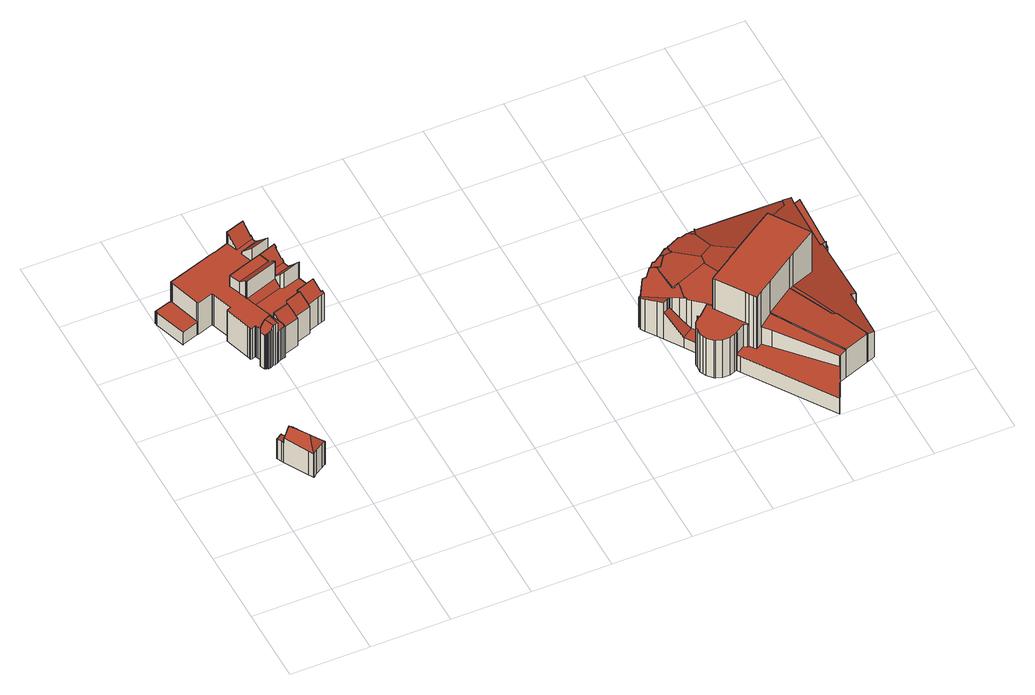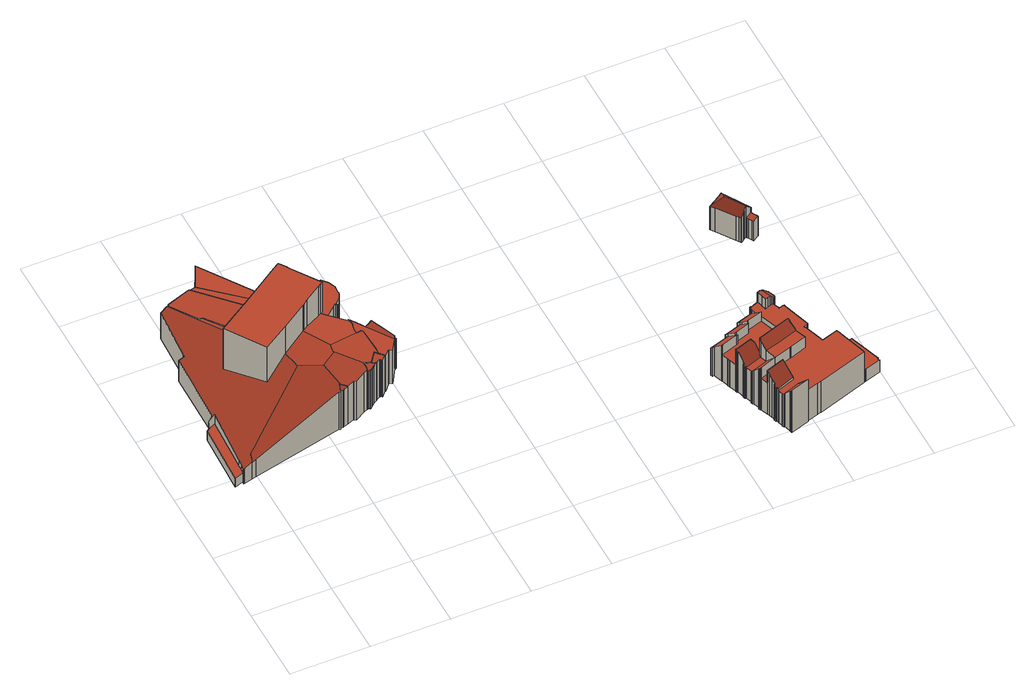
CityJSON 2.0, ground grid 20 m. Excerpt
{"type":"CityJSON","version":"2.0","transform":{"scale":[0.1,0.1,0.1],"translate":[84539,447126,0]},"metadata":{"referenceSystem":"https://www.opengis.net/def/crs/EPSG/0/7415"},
"CityObjects":{
"building1":{"type":"Building","attributes":{"dak_type":"slanted","data_area":34.37,"data_coverage":0.88,"geconstateerd":false,"gid":11568503,"h_dak_50p":9.6,"h_dak_70p":9.89,"h_dak_max":10.86,"h_dak_min":6.91,"h_maaiveld":0.824,"kas_warenhuis":false,"lod11_replace":false,"ondergronds_type":"above ground","oorspronkelijkbouwjaar":1901,"pw_actueel":"yes","pw_bron":"ahn3","reconstructie_methode":"tudelft3d-geoflow","reconstruction_skipped":false,"rmse_lod12":1.04,"rmse_lod13":1.12,"rmse_lod22":0.162,"rn":1,"status":"Pand in gebruik","t_run":94.65,"val3dity_codes_lod12":"[]","val3dity_codes_lod13":"[]","val3dity_codes_lod22":"[]"},"children":["building1-1"]},
"building1-1":{"type":"BuildingPart","parents":["building1"],"geometry":[{"type":"Solid","lod":"2.2","boundaries":[[[[0,1,2,3,4,5,6,7,8,9,10,11,12,13,14,15,16,17,18,19,20,21,22,23,24,25,26,27]],[[28,12,11,29]],[[30,13,12,28]],[[31,23,22,32]],[[33,21,20,34]],[[32,22,21,33]],[[35,19,18,36]],[[37,14,38]],[[39,25,24,40]],[[41,26,25,39]],[[42,16,15,43]],[[44,41,45,46]],[[43,15,14,37]],[[47,7,6,48]],[[49,8,7,47]],[[50,9,8,49]],[[51,10,9,50]],[[29,11,10,51]],[[52,5,4,53]],[[48,6,5,52]],[[46,45,54,55]],[[56,57,17,16,42]],[[36,18,17,57]],[[55,54,57,56]],[[58,27,26,41,44]],[[59,1,0,60]],[[34,20,19,35]],[[40,24,23,31]],[[60,0,27,58]],[[61,2,1,59]],[[53,4,3,62]],[[62,3,2,61]],[[38,14,13,30]],[[48,52,53,62,61,59,60,58,63,64,65,66,67,51,50,49,47]],[[64,68,69,70,30,28,29,51,67,66,65]],[[57,54,45,41,39,40,31,32,33,34,35,36]],[[30,70,69,68,64,63,58,44,46,55,56,42,43,37,38]]]],"semantics":{"surfaces":[{"type":"GroundSurface"},{"type":"WallSurface","on_footprint_edge":true},{"type":"WallSurface","on_footprint_edge":false},{"type":"RoofSurface"}],"values":[[0,1,1,1,1,1,1,1,1,1,1,2,1,1,1,1,1,1,1,1,2,1,1,2,1,1,1,1,1,1,1,1,1,3,3,3,3]]}}]},
"building2":{"type":"Building","attributes":{"dak_type":"slanted","data_area":551.01,"data_coverage":0.943,"geconstateerd":false,"gid":11568604,"h_dak_50p":10.52,"h_dak_70p":10.64,"h_dak_max":15.99,"h_dak_min":4.34,"h_maaiveld":0.61,"kas_warenhuis":false,"lod11_replace":false,"ondergronds_type":"above ground","oorspronkelijkbouwjaar":1972,"pw_actueel":"yes","pw_bron":"ahn3","reconstructie_methode":"tudelft3d-geoflow","reconstruction_skipped":false,"rmse_lod12":2.17,"rmse_lod13":1.89,"rmse_lod22":0.275,"rn":1,"status":"Pand in gebruik","t_run":979.09,"val3dity_codes_lod12":"[]","val3dity_codes_lod13":"[]","val3dity_codes_lod22":"[]"},"children":["building2-1"]},
"building2-1":{"type":"BuildingPart","parents":["building2"],"geometry":[{"type":"Solid","lod":"2.2","boundaries":[[[[71,72,73,74,75,76,77,78,79,80,81,82,83,84,85,86,87,88,89,90,91,92,93,94,95,96,97,98,99,100,101,102,103,104,105,106,107,108,109,110,111,112,113,114,115,116,117,118,119,120,121,122,123,124,125,126,127,128,129,130,131,132,133,134,135,136,137,138,139,140,141,142,143,144,145,146,147,148,149,150,151,152,153,154,155,156,157,158,159,160,161,162,163,164,165,166,167,168,169,170,171,172,173,174,175,176,177,178,179,180,181,182,183,184,185,186,187,188,189,190,191,192]],[[193,92,91,194]],[[195,86,85,196]],[[197,175,174,198]],[[199,191,190,200]],[[201,188,187,202]],[[203,186,185,204]],[[205,189,188,201]],[[202,187,186,203]],[[206,102,101,207]],[[208,178,177,209]],[[209,177,176,210]],[[211,179,178,208]],[[212,180,179,211]],[[213,200,190,189,205]],[[214,215,200,213]],[[216,163,162,217]],[[218,165,164,219]],[[217,162,161,220,221]],[[222,152,151,223]],[[224,153,152,222]],[[225,146,145,226]],[[227,154,153,224]],[[228,229,230,231]],[[231,230,122,121,232]],[[233,148,147,234]],[[234,147,146,225]],[[235,150,149,236,237]],[[223,151,150,235]],[[237,236,238,239]],[[240,136,135,241]],[[241,135,134,242]],[[236,149,148,233]],[[243,244,245,246]],[[226,145,144,247]],[[248,249,247,250]],[[251,143,142,252]],[[253,137,136,240]],[[254,141,140,255]],[[255,140,139,256]],[[257,258,249,248]],[[246,245,259,260]],[[252,142,141,254]],[[261,132,131,262]],[[262,131,263]],[[264,130,129,265]],[[242,134,133,266]],[[265,129,128,267]],[[267,128,127,268]],[[263,131,130,264]],[[269,270,271,272]],[[273,124,123,274]],[[274,123,122,230]],[[275,119,118,276]],[[277,120,119,275]],[[278,80,79,279]],[[276,118,117,280]],[[281,116,115,282,283]],[[284,110,109,285]],[[286,112,111,287]],[[287,111,110,284]],[[288,289,290,291]],[[210,176,175,197]],[[232,121,120,277]],[[266,133,132,261]],[[260,259,292,293]],[[280,117,116,281]],[[294,295,296,297]],[[298,114,113,299]],[[300,87,86,195]],[[301,155,154,227]],[[302,303,304,305]],[[306,307,308,309]],[[310,138,137,253]],[[309,308,244,243]],[[311,302,307,306]],[[256,139,138,310]],[[312,313,314,315]],[[316,317,313,312]],[[198,174,173,318]],[[250,247,144,143,251]],[[319,320,321,322]],[[293,292,323]],[[268,127,126,324]],[[324,126,125,270,269]],[[299,113,112,286]],[[325,326,327]],[[270,125,124,273]],[[328,71,192,329]],[[330,331,332]],[[239,238,333,334]],[[335,336,337,338]],[[339,156,155,301]],[[340,93,92,193]],[[341,98,97,342]],[[343,90,89,344]],[[291,290,88,87,300]],[[344,89,88,290]],[[345,346,326,325]],[[347,348,215,214]],[[349,350,351,352]],[[353,354,314]],[[355,104,103,346,345]],[[346,103,102,206]],[[356,357,348,347]],[[318,173,172,358]],[[359,360,295,294]],[[358,172,171,361]],[[204,185,184,362]],[[362,184,183,363]],[[364,182,181,365]],[[365,181,180,212]],[[329,192,191,199]],[[366,74,73,367]],[[368,75,74,366]],[[369,157,156,339]],[[370,369,336,335]],[[323,371,372,373]],[[374,375,229,228]],[[373,372,376,377]],[[272,271,371,323]],[[378,166,165,218]],[[338,337,379,380,381]],[[382,383,379,337]],[[384,385,383,382]],[[386,100,99,387]],[[387,99,98,341,388]],[[334,333,385,384]],[[207,101,100,386]],[[389,81,80,278]],[[390,84,83,391]],[[391,83,82,392]],[[392,82,81,389]],[[393,394,395,396]],[[352,351,394,393]],[[397,78,77,398]],[[398,77,76,399]],[[399,76,75,368]],[[279,79,78,397]],[[367,73,72,400]],[[401,168,167,402]],[[403,404,405,406]],[[407,408,409,331,330]],[[410,411,412,408,407]],[[413,414,412,411]],[[322,321,411,410]],[[415,416,414,413]],[[381,380,416,415]],[[388,341,417,418]],[[342,97,96,419]],[[419,96,95,420]],[[420,95,94,421]],[[421,94,93,340]],[[194,91,90,343]],[[418,417,289,288]],[[283,282,375,374]],[[422,160,159,423,424]],[[423,159,158,425]],[[221,220,426,427]],[[220,161,160,422]],[[219,164,163,216]],[[402,167,166,378]],[[297,296,404,403]],[[427,426,428,429]],[[429,428,332]],[[430,105,104,355]],[[431,106,105,430]],[[432,108,107,433]],[[433,107,106,431]],[[285,109,108,432]],[[282,115,114,298]],[[331,409,354,353]],[[434,435,258,257]],[[305,304,435,434]],[[196,85,84,390]],[[377,376,350,349]],[[406,405,357,356]],[[425,158,436]],[[363,183,182,364]],[[360,170,169,437]],[[437,169,168,401]],[[361,171,170,360,359]],[[424,423,320,319]],[[436,158,157,369,370]],[[400,72,71,328]],[[396,395,317,316]],[[315,314,303,302,311]],[[256,310,253,240,241,242,266,245,244,308,307,302,305,434,257,248,250,251,252,254,255]],[[261,259,245,266]],[[365,212,211,208,209,210,197,198,318,356,347,214,213,205,201,202,203,204,362,363,364]],[[323,292,259,261,262,263,264,265,267,268,324,269,272]],[[334,384,382,337,336,369,339,301,227,224,222,223,235,237,239]],[[438,352,393,396,316,312,315,311,306,309,243,246,260,293]],[[343,344,290,289,417,341,342,419,420,421,340,193,194]],[[283,374,228,231,232,277,275,276,280,281]],[[403,406,356,318,358,361,359,294,297]],[[332,428,426,220,422,424,319,322,410,407,330]],[[285,432,433,431,430,355,345,325,327,439,299,286,287,284]],[[435,354,409,408,412,414,416,380,379,383,385,333,238,236,233,234,225,226,247,249,258]],[[304,303,314,354,435]],[[377,349,352,438,293,323,373]],[[436,370,335,338,381,415,413,411,321,320,423,425]],[[439,327,326,346,206,207,386,387,388,418,288,291,300,195,196,390,391,392,389,278,279,397,398,399,368,366,367,400,328,329,199,200,215,348,357,405,404,296,295,360,437,401,402,378,218,219,216,217,221,427,429,332,331,353,314,313,317,395,394,351,350,376,372,371,271,270,273,274,230,229,375,282,298,299]]]],"semantics":{"surfaces":[{"type":"GroundSurface"},{"type":"WallSurface","on_footprint_edge":true},{"type":"WallSurface","on_footprint_edge":false},{"type":"RoofSurface"}],"values":[[0,1,1,1,1,1,1,1,1,1,1,1,1,1,1,2,1,1,1,1,1,1,1,2,1,1,1,1,1,2,1,1,1,2,1,2,1,1,1,1,2,2,1,1,1,1,1,1,1,1,2,1,1,1,1,1,1,1,1,1,1,2,1,1,1,2,1,2,1,1,1,2,2,1,2,2,1,2,2,1,1,2,2,1,1,1,2,1,1,2,2,2,1,1,1,1,1,1,2,2,2,2,1,1,2,1,2,1,1,1,1,1,1,1,1,1,2,2,2,2,2,1,2,2,2,1,1,2,1,1,1,1,1,2,2,1,1,1,1,1,1,2,2,2,2,2,2,2,2,1,1,1,1,1,2,2,1,1,2,1,1,1,2,2,2,1,1,1,1,1,1,2,2,2,1,2,2,1,1,1,1,1,2,1,1,2,2,3,3,3,3,3,3,3,3,3,3,3,3,3,3,3,3]]}}]},
"building3":{"type":"Building","attributes":{"dak_type":"slanted","data_area":1743.57,"data_coverage":0.967,"geconstateerd":false,"gid":11568600,"h_dak_50p":11.43,"h_dak_70p":13.42,"h_dak_max":22.75,"h_dak_min":3.34,"h_maaiveld":0.637,"kas_warenhuis":false,"lod11_replace":false,"ondergronds_type":"above ground","oorspronkelijkbouwjaar":1995,"pw_actueel":"yes","pw_bron":"ahn3","reconstructie_methode":"tudelft3d-geoflow","reconstruction_skipped":false,"rmse_lod12":5.28,"rmse_lod13":1.92,"rmse_lod22":0.166,"rn":1,"status":"Pand in gebruik","t_run":2602.72,"val3dity_codes_lod12":"[]","val3dity_codes_lod13":"[]","val3dity_codes_lod22":"[]"},"children":["building3-1"]},
"building3-1":{"type":"BuildingPart","parents":["building3"],"geometry":[{"type":"Solid","lod":"2.2","boundaries":[[[[440,441,442,443,444,445,446,447,448,449,450,451,452,453,454,455,456,457,458,459,460,461,462,463,464,465,466,467,468,469,470,471,472,473,474,475,476,477,478,479,480,481,482,483,484,485,486,487,488,489,490,491,492,493,494,495,496,497,498,499,500,501,502,503,504,505,506,507,508,509,510,511,512,513,514,515,516,517,518,519,520,521,522,523,524,525,526,527,528,529,530]],[[531,532,533,534]],[[535,472,471,536]],[[537,499,498,538]],[[539,540,541,542]],[[543,465,464,544]],[[545,466,465,543]],[[546,460,459,547]],[[548,462,461,549]],[[550,551,552,553]],[[553,552,554,555]],[[556,452,451,557]],[[558,454,453,559]],[[560,511,510,561]],[[562,563,564,565]],[[563,447,446,566]],[[567,568,569,570]],[[571,445,444,572]],[[573,574,529,528,575]],[[576,577,574,573]],[[578,579,540,539]],[[580,581,582,583]],[[581,524,523,584]],[[585,586,587,588]],[[589,590,492,491,591]],[[592,487,486,593]],[[594,489,488,595]],[[596,597,598,599]],[[600,481,480,601]],[[602,482,481,600]],[[603,483,482,602]],[[604,479,478,605]],[[605,478,477,606]],[[607,440,530,608]],[[609,476,475,610]],[[610,475,474,611,612]],[[613,614,615,616]],[[617,618,619,620]],[[621,507,506,622]],[[623,624,625]],[[626,496,495,627]],[[628,629,624,623]],[[630,631,632,633]],[[634,494,493,635]],[[595,488,487,592]],[[636,637,638,639,640]],[[641,634,642,643]],[[586,644,645,646]],[[647,648,644,586,585]],[[649,596,650,651]],[[652,502,501,653]],[[654,655,656,657]],[[658,659,660,661]],[[662,545,532,531]],[[663,664,469,468,665]],[[547,459,458,666]],[[549,461,460,546]],[[551,456,455,667]],[[635,493,492,590]],[[668,669,590,589]],[[599,598,670,671]],[[671,670,669,668]],[[591,491,490,672]],[[633,632,673,674]],[[675,676,677,678]],[[570,569,679,680]],[[681,450,682]],[[555,554,683,684]],[[559,453,452,556]],[[678,677,685,686]],[[687,688,568,567]],[[689,690,691,692]],[[674,673,690,689]],[[646,645,597,596,649]],[[693,513,512,694]],[[694,512,511,560]],[[695,696,637,636]],[[697,441,440,607]],[[698,500,499,537]],[[627,495,494,634,641]],[[699,700,648,647]],[[701,702,664,663]],[[703,704,705,706]],[[707,708,579,578]],[[709,707,710,696,695]],[[711,712,577,576]],[[713,485,484,714]],[[714,484,483,603]],[[601,480,479,604]],[[606,477,476,609]],[[544,464,463,715]],[[716,717,718,719]],[[720,721,717,716]],[[706,705,722,723]],[[724,725,631,630]],[[534,533,726,727]],[[728,442,441,697]],[[719,718,712,711]],[[557,451,450,681]],[[640,639,725,724]],[[651,650,729,730]],[[731,522,521,732]],[[575,528,527,733]],[[734,526,525,735]],[[733,527,526,734]],[[612,611,676,675]],[[611,474,473,736]],[[666,458,457,737]],[[737,457,456,551,550]],[[667,455,454,558]],[[665,468,467,738]],[[686,685,739,740]],[[741,448,447,563,562]],[[684,683,681,682]],[[742,743,744,745]],[[572,444,443,743,742]],[[542,541,470,469,664]],[[746,747,748,749]],[[750,505,504,751]],[[752,508,507,621]],[[753,754,755]],[[536,471,470,541]],[[756,757,702,701]],[[758,759,747,746]],[[749,748,622,760]],[[561,510,509,761]],[[761,509,508,752]],[[762,763,764,765]],[[727,726,638,637]],[[766,515,514,767]],[[661,660,767,768]],[[769,516,515,766]],[[770,517,516,769]],[[696,710,757,756]],[[692,691,771,772]],[[682,450,449,773]],[[773,449,448,741]],[[584,523,522,731]],[[768,767,514,513,693]],[[774,775,659,658]],[[776,518,517,770]],[[740,739,777,679]],[[778,779,780,781]],[[680,679,777,779,778]],[[782,783,708,707,709]],[[781,780,783,782]],[[608,530,529,574]],[[643,642,618,617]],[[784,785,700,699]],[[620,619,785,784]],[[588,587,763,762]],[[738,467,466,545,662]],[[715,463,462,548]],[[593,486,485,713]],[[758,704,703]],[[657,656,759,758]],[[732,521,520,786]],[[787,788,775,774,789]],[[616,615,790,791]],[[792,793,614,613]],[[794,497,496,626]],[[538,498,497,794]],[[653,501,500,698]],[[795,796,655,654]],[[789,774,796,795]],[[797,519,518,776]],[[786,520,519,797]],[[672,490,489,594]],[[791,790,788,787]],[[583,582,793,792]],[[735,525,524,581,580]],[[566,446,445,571]],[[772,771,798,799]],[[800,730,729,688,687]],[[799,798,730,800]],[[736,473,472,535]],[[723,722,629,628]],[[765,764,801]],[[802,503,502,652]],[[760,622,506,505,750]],[[751,504,503,802]],[[743,443,442,728]],[[745,744,721,720]],[[565,564,803,804]],[[804,803,754,753]],[[597,645,805,635,590,669,670,598]],[[559,556,557,681,683,554,552,551,667,558]],[[702,757,710,707,578,539,542,664]],[[696,756,701,663,665,738,662,531,534,727,637]],[[785,619,618,642,634,635,805,645,644,648,700]],[[532,806,639,638,726,533]],[[605,606,609,610,612,675,678,686,740,679,569,568,688,729,650,596,599,671,668,589,591,672,594,595,592,593,713,714,603,602,600,601,604]],[[807,808,809,810,616,791,787,789,795,654,657,758,703,706,723,628,623,625,811,812,813]],[[641,643,617,620,784,814,653,698,537,538,794,626,627]],[[535,536,541,540,579,708,783,780,779,777,739,685,677,676,611,736]],[[768,693,694,560,561,761,752,621,622,748,747,759,656,655,796,774,658,661]],[[772,799,800,687,567,570,680,778,781,782,709,695,636,640,724,630,633,674,689,692]],[[793,582,581,584,731,732,786,797,776,770,769,766,767,660,659,775,788,790,615,614]],[[815,816,817,809,808,807,813,812,818,819,820,673,632,821,822,823,824,825,826,827]],[[828,829,830,831,755,754,803,564,563,566,571,572,742,745,720,716,832,833,815,827,826,825,824,834]],[[811,625,835,801,764,763,587,586,646,649,651,730,798,771,691,690,673,820,819,818,812]],[[833,832,716,719,711,576,573,575,733,734,735,580,583,792,613,616,810,809,817,816,815]],[[760,750,751,802,652,653,814,784,699,647,585,588,762,765,801,835,625,624,629,722,705,704,758,746,749]],[[743,728,697,607,608,574,577,712,718,717,721,744]],[[565,804,753,755,831,830,829,828,834,824,823,822,821,632,631,725,639,806,532,545,543,544,715,548,549,546,547,666,737,550,553,555,684,682,773,741,562]]]],"semantics":{"surfaces":[{"type":"GroundSurface"},{"type":"WallSurface","on_footprint_edge":false},{"type":"WallSurface","on_footprint_edge":true},{"type":"RoofSurface"}],"values":[[0,1,2,2,1,2,2,2,2,1,1,2,2,2,1,2,1,2,2,1,1,1,2,1,2,2,2,1,2,2,2,2,2,2,2,2,1,1,2,1,2,1,1,2,2,1,1,1,1,1,2,1,1,1,2,2,2,2,2,1,1,1,2,1,1,1,2,1,2,1,1,1,1,1,2,2,1,2,2,2,1,1,1,1,1,1,2,2,2,2,2,1,1,1,1,1,2,1,2,1,1,2,2,2,2,1,2,2,2,2,2,1,2,1,1,2,2,1,2,2,1,2,1,1,1,2,2,1,1,2,1,2,2,1,1,2,2,2,2,1,2,1,1,1,1,1,2,1,1,1,1,2,2,2,1,1,2,1,1,1,2,2,2,1,1,2,2,2,1,1,2,2,1,1,1,2,1,1,2,2,2,2,1,1,1,3,3,3,3,3,3,3,3,3,3,3,3,3,3,3,3,3,3,3,3]]}}]}
},
"vertices":[
[97,415,8],[99,417,8],[106,422,8],[107,422,8],[111,416,8],[115,411,8],[146,365,8],[152,357,8],[153,355,8],[151,355,8],[151,354,8],[142,348,8],[123,337,8],[114,330,8],[113,330,8],[112,331,8],[106,342,8],[73,401,8],[70,408,8],[65,416,8],[64,419,8],[65,419,8],[80,429,8],[82,425,8],[87,416,8],[89,414,8],[90,412,8],[91,411,8],[123,337,84],[142,348,84],[114,330,84],[82,425,70],[80,429,70],[65,419,71],[64,419,71],[65,416,71],[70,408,71],[113,330,83],[113,330,84],[89,414,70],[87,416,70],[90,412,70],[106,342,84],[112,331,83],[90,412,108],[75,402,71],[75,402,88],[152,357,82],[146,365,83],[153,355,82],[151,355,84],[151,354,84],[115,411,85],[111,416,86],[74,402,71],[74,402,87],[73,401,86],[73,401,71],[91,411,108],[99,417,97],[97,415,100],[106,422,87],[107,422,86],[95,404,108],[120,364,109],[135,359,96],[150,355,85],[150,355,84],[117,348,97],[113,331,85],[113,331,84],
[166,709,6],[161,722,6],[160,724,6],[159,728,6],[158,727,6],[148,724,6],[145,724,6],[144,728,6],[142,736,6],[122,799,6],[124,801,6],[133,804,6],[132,806,6],[116,854,6],[114,859,6],[113,859,6],[73,846,6],[73,847,6],[69,845,6],[29,831,6],[28,831,6],[1,912,6],[3,913,6],[2,917,6],[1,918,6],[42,931,6],[42,930,6],[46,931,6],[46,933,6],[173,975,6],[174,974,6],[183,977,6],[212,987,6],[211,988,6],[259,1004,6],[260,1003,6],[260,1000,6],[260,999,6],[261,996,6],[266,980,6],[268,981,6],[270,976,6],[268,975,6],[272,964,6],[273,960,6],[274,957,6],[276,957,6],[278,952,6],[276,951,6],[279,943,6],[282,933,6],[284,928,6],[285,928,6],[291,910,6],[292,910,6],[294,905,6],[292,904,6],[298,886,6],[300,886,6],[302,881,6],[300,880,6],[300,879,6],[305,863,6],[306,863,6],[306,862,6],[308,863,6],[309,861,6],[309,859,6],[310,857,6],[308,857,6],[314,838,6],[316,839,6],[318,834,6],[317,833,6],[323,815,6],[324,815,6],[326,810,6],[325,810,6],[331,791,6],[332,791,6],[340,768,6],[344,769,6],[346,764,6],[339,762,6],[329,758,6],[297,747,6],[299,741,6],[299,740,6],[256,726,6],[259,719,6],[218,705,6],[216,705,6],[218,697,6],[215,696,6],[215,698,6],[210,696,6],[203,693,6],[196,691,6],[197,690,6],[195,689,6],[187,686,6],[183,686,6],[182,686,6],[177,683,6],[174,682,6],[172,682,6],[169,681,6],[167,682,6],[165,682,6],[163,683,6],[162,684,6],[161,684,6],[156,695,6],[156,696,6],[156,697,6],[156,699,6],[157,701,6],[158,703,6],[160,705,6],[161,706,6],[161,707,6],[163,708,6],[1,912,45],[28,831,45],[113,859,105],[114,859,105],[174,682,125],[177,683,129],[161,707,105],[161,706,105],[158,703,117],[157,701,116],[156,699,114],[156,697,113],[160,705,120],[183,977,105],[174,974,105],[167,682,119],[169,681,121],[172,682,123],[165,682,118],[163,683,116],[161,706,121],[165,708,125],[165,708,105],[218,697,105],[216,705,105],[215,698,105],[215,696,105],[218,705,93],[218,705,105],[344,769,98],[340,768,98],[346,764,93],[324,815,90],[323,815,90],[339,762,93],[238,912,147],[238,912,106],[284,928,106],[284,928,146],[282,933,141],[325,810,90],[326,810,90],[332,791,120],[331,791,90],[331,791,120],[329,791,90],[329,791,120],[308,863,107],[306,862,107],[306,863,105],[264,845,158],[264,845,109],[263,848,106],[263,848,155],[317,833,90],[315,833,141],[315,833,90],[317,833,141],[318,834,141],[316,839,135],[309,861,108],[314,838,135],[308,857,113],[310,857,113],[274,819,141],[274,819,90],[257,865,105],[257,865,142],[300,879,105],[300,880,105],[300,880,106],[302,881,106],[300,886,112],[305,863,105],[298,886,112],[292,904,134],[292,910,140],[292,910,106],[290,909,106],[290,909,140],[291,910,106],[285,928,106],[276,951,120],[278,952,120],[279,943,129],[122,799,105],[142,736,105],[276,957,114],[274,957,114],[273,960,106],[273,960,111],[266,980,113],[261,996,132],[270,976,106],[268,981,113],[71,851,105],[71,851,45],[73,847,45],[73,847,105],[257,866,107],[257,866,141],[194,691,135],[194,691,105],[191,704,105],[191,704,136],[272,964,106],[268,975,106],[73,846,105],[329,758,93],[261,841,113],[261,841,106],[266,825,90],[266,825,132],[260,843,158],[260,843,110],[260,844,109],[260,844,158],[309,859,111],[261,841,160],[178,814,159],[178,814,105],[179,813,105],[179,813,160],[177,816,158],[177,816,105],[182,686,135],[256,727,101],[256,727,94],[254,732,99],[254,732,105],[248,894,140],[294,905,134],[213,984,136],[213,984,106],[222,959,106],[166,709,105],[163,708,105],[207,734,120],[207,734,105],[213,718,105],[289,777,90],[289,777,120],[296,749,102],[296,749,95],[288,769,113],[288,769,120],[297,747,92],[3,913,45],[46,931,45],[42,930,45],[29,831,45],[69,845,45],[212,987,139],[212,987,106],[169,710,130],[169,710,105],[160,864,140],[160,864,105],[170,837,105],[170,837,140],[184,797,105],[184,797,90],[211,988,141],[174,711,135],[174,711,105],[183,686,135],[195,689,135],[195,689,105],[187,686,135],[156,696,113],[156,695,113],[161,684,114],[162,684,115],[159,728,105],[160,724,105],[158,727,105],[299,741,86],[299,741,93],[248,894,106],[206,880,105],[206,880,140],[227,943,112],[227,943,106],[203,879,105],[203,879,140],[210,696,105],[288,769,90],[285,768,90],[285,768,120],[287,772,116],[287,772,90],[285,776,120],[285,776,90],[173,975,105],[46,933,105],[46,931,105],[124,801,105],[116,854,105],[132,806,105],[133,804,105],[170,835,142],[170,835,105],[177,819,105],[177,819,156],[144,728,105],[145,724,105],[148,724,105],[161,722,105],[196,691,105],[203,693,105],[188,717,136],[188,717,105],[181,714,105],[181,714,135],[245,746,120],[245,746,90],[207,734,90],[247,747,120],[247,747,113],[247,747,90],[246,749,115],[246,749,90],[249,756,120],[249,756,90],[47,928,45],[47,928,105],[42,931,45],[1,918,45],[2,917,45],[259,719,93],[256,726,92],[256,726,99],[299,740,92],[217,706,94],[217,706,105],[214,716,103],[214,716,105],[259,1004,141],[260,1003,139],[260,999,135],[260,1000,136],[266,824,132],[266,824,90],[299,740,93],[197,690,105],[221,854,140],[266,974,106],
[1156,554,6],[1159,556,6],[1164,554,6],[1165,554,6],[1167,559,6],[1171,557,6],[1403,611,6],[1413,613,6],[1434,618,6],[1436,619,6],[1436,616,6],[1436,613,6],[1457,620,6],[1458,620,6],[1451,460,6],[1450,459,6],[1445,456,6],[1433,447,6],[1430,267,6],[1428,267,6],[1417,266,6],[1416,266,6],[1416,262,6],[1415,262,6],[1409,130,6],[1390,123,6],[1389,124,6],[1385,123,6],[1386,121,6],[1325,99,6],[1306,92,6],[1262,2,6],[1262,3,6],[1118,217,6],[1113,224,6],[1112,225,6],[1107,223,6],[1106,223,6],[1094,218,6],[1075,218,6],[1074,219,6],[1060,224,6],[1057,225,6],[1044,239,6],[1040,249,6],[1037,256,6],[1038,274,6],[1037,277,6],[1039,283,6],[1043,291,6],[1044,294,6],[1058,307,6],[1056,310,6],[1036,340,6],[1007,384,6],[997,399,6],[980,423,6],[973,434,6],[975,438,6],[973,441,6],[975,442,6],[977,441,6],[1000,480,6],[1009,478,6],[1011,480,6],[1025,496,6],[1027,495,6],[1038,508,6],[1040,507,6],[1043,504,6],[1044,506,6],[1046,506,6],[1053,511,6],[1053,510,6],[1057,513,6],[1064,518,6],[1070,523,6],[1073,525,6],[1079,530,6],[1080,530,6],[1078,527,6],[1083,529,6],[1085,529,6],[1086,528,6],[1087,529,6],[1098,534,6],[1122,548,6],[1128,545,6],[1129,545,6],[1145,551,6],[1156,555,6],[1350,198,108],[1350,198,105],[1339,202,107],[1339,202,109],[1262,3,56],[1262,2,56],[973,441,102],[975,438,103],[1305,92,90],[1305,92,56],[1306,92,56],[1306,92,90],[1390,123,95],[1409,130,88],[1389,124,95],[1417,266,77],[1428,267,73],[1416,262,78],[1416,266,78],[1445,456,57],[1445,456,34],[1426,446,34],[1426,446,64],[1433,587,33],[1433,587,54],[1457,620,34],[1436,613,33],[1451,460,34],[1458,620,34],[1046,506,126],[1044,506,125],[1413,613,60],[1413,613,57],[1412,610,58],[1412,610,60],[1403,611,60],[1101,311,223],[1101,311,126],[1144,247,126],[1144,247,223],[1171,557,124],[1167,559,125],[1145,551,128],[1145,551,127],[1129,545,129],[1148,549,129],[1148,549,127],[1195,213,108],[1195,213,56],[1087,529,132],[1087,529,130],[1085,522,131],[1085,522,133],[1086,528,130],[1056,366,131],[1056,366,128],[1053,373,128],[1053,373,130],[1056,310,126],[1056,310,38],[1058,307,126],[1037,277,126],[1038,274,126],[1043,291,126],[1039,283,126],[1090,334,127],[1090,334,38],[1069,314,38],[1069,314,126],[1060,224,126],[1074,219,126],[1057,225,126],[1044,239,126],[1075,218,126],[1094,218,126],[1106,223,126],[1156,554,125],[1156,555,124],[1107,223,126],[1112,225,126],[1113,224,56],[1113,224,126],[1086,509,135],[1086,509,133],[1086,507,134],[1086,507,136],[1021,391,121],[1021,391,89],[1026,393,88],[1026,393,120],[1038,508,123],[1027,495,121],[1058,415,134],[1058,415,133],[1060,415,134],[980,423,108],[997,399,117],[1046,411,132],[1046,411,128],[1296,448,223],[1296,448,112],[1232,407,137],[1232,407,223],[1007,384,91],[1036,340,39],[1281,301,223],[1281,301,125],[1281,301,121],[1292,308,121],[1292,308,223],[1007,384,122],[1018,390,89],[1018,390,121],[1056,366,49],[1064,359,38],[1064,359,128],[1044,377,127],[1044,377,64],[1090,334,129],[1099,325,127],[1099,325,129],[1000,480,112],[977,441,102],[1047,482,130],[1047,482,128],[1046,482,127],[1046,482,129],[1067,511,131],[1067,511,130],[1058,513,127],[1058,513,129],[1389,124,97],[1325,99,96],[1325,99,94],[1386,121,97],[1430,267,73],[1450,459,34],[1057,310,126],[1057,310,38],[1060,306,38],[1060,306,126],[1044,294,126],[1169,365,143],[1169,365,223],[1114,224,126],[1114,224,56],[1112,226,56],[1112,226,126],[1149,238,126],[1149,238,223],[1436,616,33],[1436,616,51],[1433,600,33],[1433,600,53],[1137,242,56],[1137,242,126],[1097,317,223],[1097,317,126],[1164,362,223],[1164,362,142],[1153,354,140],[1153,354,223],[1053,510,127],[1053,511,127],[1210,253,223],[1210,253,122],[1159,556,124],[975,442,102],[1031,390,122],[1031,390,82],[1322,102,97],[1322,102,95],[1039,484,128],[1039,484,127],[1039,470,127],[1039,470,129],[1177,231,111],[1177,231,56],[1177,231,223],[1210,253,120],[1155,543,130],[1155,543,128],[1037,256,126],[1040,249,126],[1415,262,78],[1161,539,131],[1161,539,128],[1159,540,128],[1159,540,131],[1164,548,128],[1164,548,125],[1042,413,127],[1042,413,131],[1360,352,223],[1360,352,94],[1312,248,113],[1312,248,117],[1164,554,124],[1103,321,126],[1103,321,129],[1085,529,130],[1083,529,129],[1128,545,129],[1122,548,129],[1098,534,131],[1118,217,56],[1433,447,62],[1385,123,97],[1146,236,56],[1146,236,126],[1434,618,52],[1165,554,126],[1165,554,124],[1165,553,124],[1165,553,127],[1038,487,127],[1038,487,125],[1036,489,124],[1036,489,126],[1025,496,122],[1011,480,116],[1040,507,124],[1409,601,62],[1409,601,61],[1406,593,64],[1319,106,98],[1319,106,95],[1039,487,128],[1039,487,125],[1027,495,123],[1043,504,125],[1053,374,130],[1053,374,129],[1055,386,130],[1055,386,131],[1064,518,127],[1057,513,127],[1057,513,128],[1070,523,128],[1073,525,128],[1112,327,131],[1112,327,223],[1436,619,51],[1065,508,131],[1065,508,130],[1079,530,128],[1149,238,56],[1156,228,223],[1156,228,56],[1161,221,56],[1161,221,223],[1164,223,223],[1164,223,56],[1027,394,120],[1027,394,88],[1078,527,128],[1077,509,134],[1077,509,132],[1065,508,132],[1080,508,133],[1080,508,135],[1085,517,134],[1085,517,132],[973,434,104],[1065,507,132],[1065,507,131],[1080,530,128],[1110,326,131],[1110,326,223],[1103,321,223],[1058,405,133],[1009,478,116],[1409,603,60],[1409,603,62],[1037,340,39],[1315,264,115],[1134,444,146],[1135,449,146],[1136,458,146],[1135,458,146],[1127,433,146],[1133,435,147],[1134,441,147],[1021,399,118],[1172,481,143],[1163,475,144],[1141,461,146],[1157,387,144],[1158,386,144],[1161,381,144],[1225,446,138],[1225,447,138],[1224,451,138],[1223,454,138],[1215,458,139],[1177,478,142],[1174,480,143],[1275,493,117],[1381,574,74],[1385,577,72],[1386,578,72],[1160,537,132],[1172,482,142],[1235,463,133],[1059,408,133]
]}
